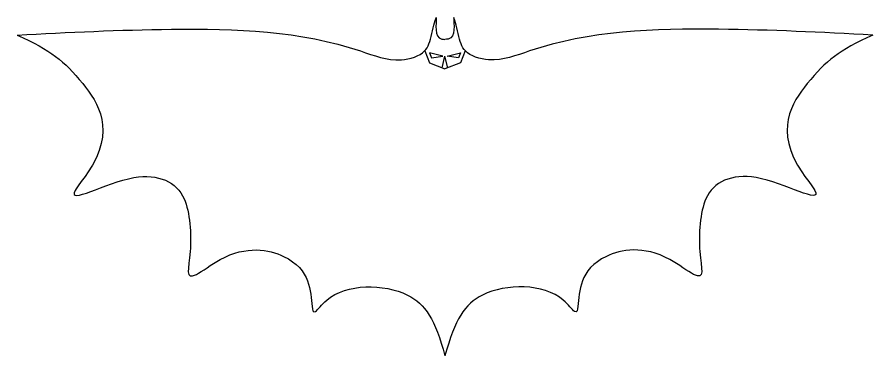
# Model space of a CAD drawing. Header units: inches. Extents: x -138455 to 599497, y -747149 to 13167.
# Drawn here: x -138455 to -50047, y -68555 to -33497 of the extents above; entities that cross this region are included whole.
import ezdxf

# ---------------------------------------------------------------- set-up
doc = ezdxf.new("R2010")
doc.units = ezdxf.units.IN
doc.header["$MEASUREMENT"] = 0

msp = doc.modelspace()

# ---------------------------------------------------------------- linework, layer by layer
for p, q in [((-96326.8, -36973.2), (-95869.3, -38217.8)), ((-92176, -36973.2), (-92633.4, -38217.8)), ((-94465.8, -37532.7), (-95840.4, -37193.7)), ((-95840.4, -37193.7), (-95660.1, -37724.3)), ((-95660.1, -37724.3), (-94465.8, -37532.7)), ((-94037, -37532.7), (-92662.4, -37193.7)), ((-92842.7, -37724.3), (-94037, -37532.7)), ((-92662.4, -37193.7), (-92842.7, -37724.3)), ((-95869.3, -38217.8), (-94251.4, -38857.3)), ((-92633.4, -38217.8), (-94251.4, -38857.3))]:
    msp.add_line(p, q)
for points in [[(-94560, -38735.3), (-94251.4, -37546.7)], [(-93942.7, -38735.3), (-94251.4, -37546.7)]]:
    msp.add_lwpolyline(points)
for points in [[(-138455.4, -35352), (-122517.9, -34751.2), (-102971.9, -37004.3), (-98762, -37905.5), (-96356.3, -37004.3), (-95604.6, -35201.8), (-95153.5, -33549.5), (-94852.8, -35652.4), (-94251.4, -35802.6)], [(-50047.4, -35352), (-65984.9, -34751.2), (-85530.9, -37004.3), (-89740.8, -37905.5), (-92146.4, -37004.3), (-92898.2, -35201.8), (-93349.3, -33549.5), (-93650, -35652.4), (-94251.4, -35802.6)]]:
    msp.add_spline(points, degree=3)
for points, knots in [([(-138455.4, -35352), (-134957.7, -36968.8), (-132541.9, -38743.6), (-127857.2, -45653), (-134350.5, -53627.8), (-126085, -48623), (-121986, -50554), (-121199.1, -52292)], [0, 0, 0, 0, 10021.273748, 18073.9416552, 19310.4853364, 23850.1502491, 27680.6380344, 27680.6380344, 27680.6380344, 27680.6380344]), ([(-50047.4, -35352), (-53545, -36968.8), (-55960.9, -38743.6), (-60645.6, -45653), (-54152.2, -53627.8), (-62417.7, -48623), (-66516.8, -50554), (-67303.7, -52292)], [0, 0, 0, 0, 10021.273748, 18073.9416552, 19310.4853364, 23850.1502491, 27680.6380344, 27680.6380344, 27680.6380344, 27680.6380344]), ([(-121199.1, -52292), (-120604.1, -53663.5), (-120268.6, -58355.1), (-121393.8, -61348.1), (-115514.4, -56934.3), (-108028.6, -58421.7), (-108186.5, -62437.4), (-107839.6, -64427.7), (-105444.4, -61022.6), (-97541.3, -61093.3), (-95277.3, -64779.9), (-94251.4, -68555.5)], [2234.719053, 2234.719053, 2234.719053, 2234.719053, 5805.8783674, 9455.9979394, 11184.3031695, 16321.455948, 26139.9986157, 28484.493386, 30612.2911179, 38819.7973988, 45164.2694456, 45164.2694456, 45164.2694456, 45164.2694456]), ([(-67303.7, -52292), (-67898.7, -53663.5), (-68234.2, -58355.1), (-67108.9, -61348.1), (-72988.3, -56934.3), (-80474.1, -58421.7), (-80316.3, -62437.4), (-80663.2, -64427.7), (-83058.4, -61022.6), (-90961.4, -61093.3), (-93225.4, -64779.9), (-94251.4, -68555.5)], [2234.719053, 2234.719053, 2234.719053, 2234.719053, 5805.8783674, 9455.9979394, 11184.3031695, 16321.455948, 26139.9986157, 28484.493386, 30612.2911179, 38819.7973988, 45164.2694456, 45164.2694456, 45164.2694456, 45164.2694456])]:
    msp.add_open_spline(points, degree=3, knots=knots)

doc.saveas('drawing.dxf')
